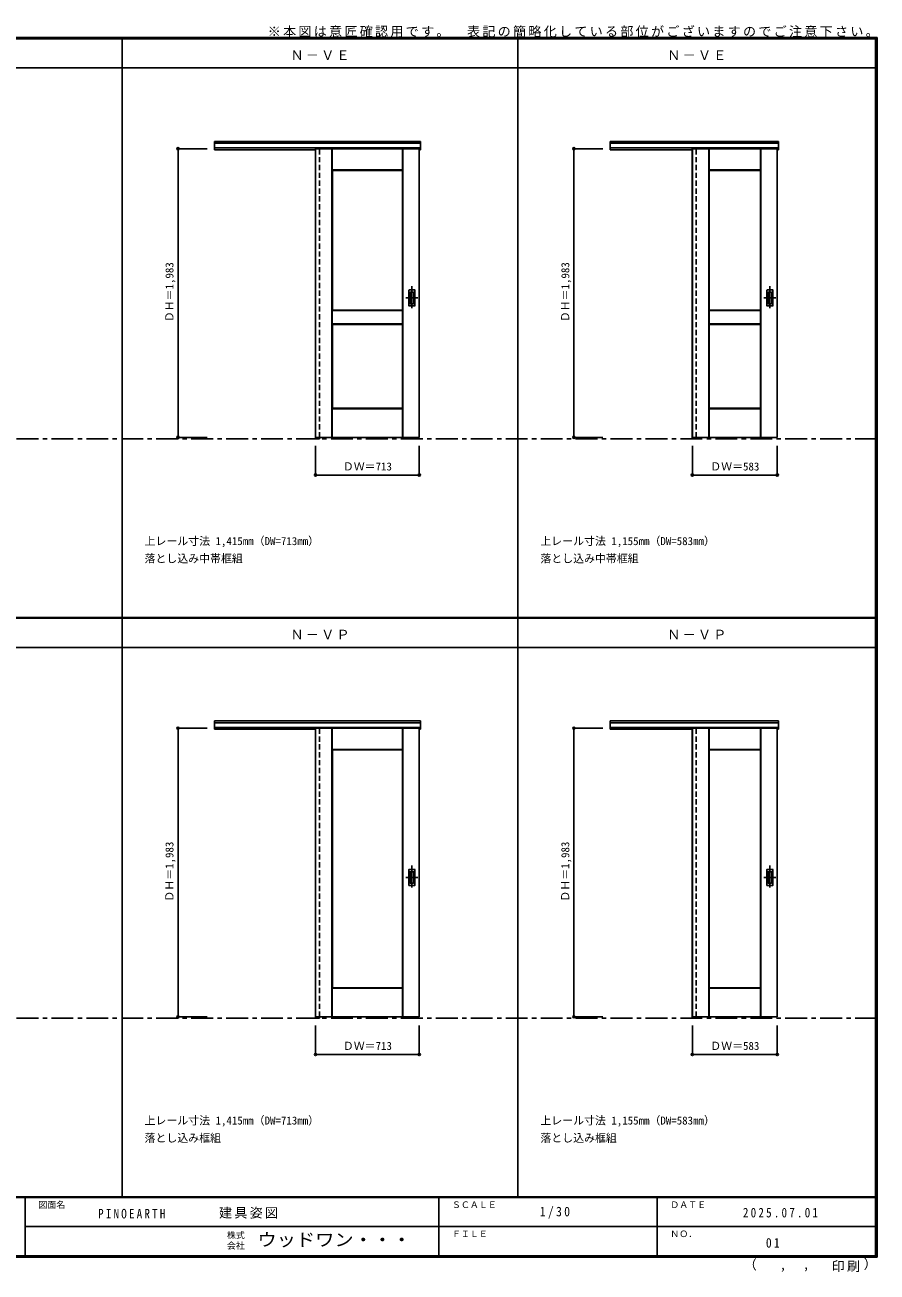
# Model space of a CAD drawing. Units: millimetres, scale not verified. Extents: x -6000 to 5700, y -4307 to 4260.
# Drawn here: x -152 to 5700, y -4307 to 4260 of the extents above; entities that cross this region are included whole.
import ezdxf
from ezdxf.enums import TextEntityAlignment as Align

# ---------------------------------------------------------------- set-up
doc = ezdxf.new("R2010")
doc.units = ezdxf.units.MM
doc.header["$LTSCALE"] = 30
doc.header["$PDMODE"] = 32
doc.header["$PDSIZE"] = 15
doc.linetypes.add('CHAIN1', pattern=[8, 5, -1, 1, -1])
doc.linetypes.add('DASHED1', pattern=[1.8, 1.2, -0.6])
for name, color, linetype in [('0-1_通り芯', 4, 'CHAIN1'), ('0-2_扉', 3, 'Continuous'), ('0-3_仕上げ', 7, 'Continuous'), ('0-4_枠', 3, 'Continuous'), ('0-6_引手', 3, 'Continuous'), ('0-A_文字', 7, 'Continuous'), ('0-B_寸法', 4, 'Continuous'), ('F-1_枠', 6, 'Continuous'), ('F-A_文字', 7, 'Continuous')]:
    doc.layers.add(name, color=color, linetype=linetype)
doc.styles.add('ＭＳ ゴシック', font='')
doc.styles.get('ＭＳ ゴシック').set_extended_font_data('MS Gothic')

msp = doc.modelspace()

# ---------------------------------------------------------------- linework, layer by layer
at = {"layer": '0-1_通り芯'}
for p, q in [((2505.25, 2465.5), (2505.25, 2303.5)), ((4963.75, 2465.5), (4963.75, 2303.5)), ((2546.25, 2384.5), (2464.25, 2384.5)), ((5004.75, 2384.5), (4922.75, 2384.5)), ((2505.25, -1515), (2505.25, -1677)), ((4963.75, -1515), (4963.75, -1677)), ((2546.25, -1596), (2464.25, -1596)), ((5004.75, -1596), (4922.75, -1596))]:
    msp.add_line(p, q, dxfattribs=at)
at = {"layer": '0-1_通り芯', "color": 7}
for p, q in [((-5490, 1418), (5690, 1418)), ((-5490, -2562.5), (5690, -2562.5))]:
    msp.add_line(p, q, dxfattribs=at)
at = {"layer": '0-2_扉', "color": 4, "linetype": 'DASHED1'}
for p, q in [((1843.25, 3410), (1843.25, 3406)), ((4431.75, 3410), (4431.75, 3406)), ((1843.25, -570.5), (1843.25, -574.5)), ((4431.75, -570.5), (4431.75, -574.5))]:
    msp.add_line(p, q, dxfattribs=at)
at = {"layer": '0-2_扉'}
for p, q in [((1843.25, 3410), (1843.25, 1427)), ((1843.25, 3410), (2556.25, 3410)), ((2556.25, 1427), (2556.25, 3410)), ((4431.75, 3410), (4431.75, 1427)), ((4431.75, 3410), (5014.75, 3410)), ((5014.75, 1427), (5014.75, 3410)), ((1843.25, 1427), (2556.25, 1427)), ((4431.75, 1427), (5014.75, 1427)), ((1843.25, -570.5), (1843.25, -2553.5)), ((1843.25, -570.5), (2556.25, -570.5)), ((2556.25, -2553.5), (2556.25, -570.5)), ((4431.75, -570.5), (4431.75, -2553.5)), ((4431.75, -570.5), (5014.75, -570.5)), ((5014.75, -2553.5), (5014.75, -570.5)), ((1843.25, -2553.5), (2556.25, -2553.5)), ((4431.75, -2553.5), (5014.75, -2553.5))]:
    msp.add_line(p, q, dxfattribs=at)
at = {"layer": '0-3_仕上げ'}
for p, q in [((1955.25, 1427), (1955.25, 3410)), ((1956.75, 3262.5), (1956.75, 3410)), ((1958.25, 3264), (1958.25, 3410)), ((2441.25, 3264), (2441.25, 3410)), ((2442.75, 3262.5), (2442.75, 3410)), ((2444.25, 1427), (2444.25, 3410)), ((4543.75, 1427), (4543.75, 3410)), ((4545.25, 3262.5), (4545.25, 3410)), ((4546.75, 3264), (4546.75, 3410)), ((4899.75, 3264), (4899.75, 3410)), ((4901.25, 3262.5), (4901.25, 3410)), ((4902.75, 1427), (4902.75, 3410)), ((1958.25, 3264), (1956.75, 3262.5)), ((1959.25, 3260), (1956.75, 3262.5)), ((2441.25, 3264), (1958.25, 3264)), ((4546.75, 3264), (4545.25, 3262.5)), ((4547.75, 3260), (4545.25, 3262.5)), ((4899.75, 3264), (4546.75, 3264)), ((1956.75, 2204.5), (1956.75, 2299.5)), ((1958.25, 2206), (1958.25, 2298)), ((2441.25, 2298), (1958.25, 2298)), ((2440.25, 2302), (2442.75, 2299.5)), ((2441.25, 2298), (2442.75, 2299.5)), ((2441.25, 2206), (2441.25, 2298)), ((2442.75, 2204.5), (2442.75, 2299.5)), ((4545.25, 2204.5), (4545.25, 2299.5)), ((4546.75, 2206), (4546.75, 2298)), ((4899.75, 2298), (4546.75, 2298)), ((4898.75, 2302), (4901.25, 2299.5)), ((4899.75, 2298), (4901.25, 2299.5)), ((4899.75, 2206), (4899.75, 2298)), ((4901.25, 2204.5), (4901.25, 2299.5)), ((1958.25, 2206), (1956.75, 2204.5)), ((1959.25, 2202), (1956.75, 2204.5)), ((1958.25, 2206), (2441.25, 2206)), ((4546.75, 2206), (4545.25, 2204.5)), ((4547.75, 2202), (4545.25, 2204.5)), ((4546.75, 2206), (4899.75, 2206)), ((1956.75, 1427), (1956.75, 1624.5)), ((1958.25, 1427), (1958.25, 1623)), ((2441.25, 1623), (1958.25, 1623)), ((2440.25, 1627), (2442.75, 1624.5)), ((2441.25, 1623), (2442.75, 1624.5)), ((2441.25, 1427), (2441.25, 1623)), ((2442.75, 1427), (2442.75, 1624.5)), ((4545.25, 1427), (4545.25, 1624.5)), ((4546.75, 1427), (4546.75, 1623)), ((4899.75, 1623), (4546.75, 1623)), ((4898.75, 1627), (4901.25, 1624.5)), ((4899.75, 1623), (4901.25, 1624.5)), ((4899.75, 1427), (4899.75, 1623)), ((4901.25, 1427), (4901.25, 1624.5)), ((1955.25, -2553.5), (1955.25, -570.5)), ((1956.75, -718), (1956.75, -570.5)), ((1958.25, -716.5), (1958.25, -570.5)), ((2441.25, -716.5), (2441.25, -570.5)), ((2442.75, -718), (2442.75, -570.5)), ((2444.25, -2553.5), (2444.25, -570.5)), ((4543.75, -2553.5), (4543.75, -570.5)), ((4545.25, -718), (4545.25, -570.5)), ((4546.75, -716.5), (4546.75, -570.5)), ((4899.75, -716.5), (4899.75, -570.5)), ((4901.25, -718), (4901.25, -570.5)), ((4902.75, -2553.5), (4902.75, -570.5)), ((1958.25, -716.5), (1956.75, -718)), ((1959.25, -720.5), (1956.75, -718)), ((2441.25, -716.5), (1958.25, -716.5)), ((4546.75, -716.5), (4545.25, -718)), ((4547.75, -720.5), (4545.25, -718)), ((4899.75, -716.5), (4546.75, -716.5)), ((1958.25, -2357.5), (1956.75, -2356)), ((1958.25, -2553.5), (1958.25, -2357.5)), ((1958.25, -2357.5), (2441.25, -2357.5)), ((2440.25, -2353.5), (2442.75, -2356)), ((2441.25, -2357.5), (2442.75, -2356)), ((2441.25, -2553.5), (2441.25, -2357.5)), ((2442.75, -2553.5), (2442.75, -2356)), ((4546.75, -2357.5), (4545.25, -2356)), ((4546.75, -2553.5), (4546.75, -2357.5)), ((4546.75, -2357.5), (4899.75, -2357.5)), ((4898.75, -2353.5), (4901.25, -2356)), ((4899.75, -2357.5), (4901.25, -2356)), ((4899.75, -2553.5), (4899.75, -2357.5)), ((4901.25, -2553.5), (4901.25, -2356))]:
    msp.add_line(p, q, dxfattribs=at)
at = {"layer": '0-3_仕上げ', "color": 3}
for p, q in [((1959.25, 2302), (1959.25, 3260)), ((2440.25, 3260), (1959.25, 3260)), ((2440.25, 2302), (2440.25, 3260)), ((4547.75, 2302), (4547.75, 3260)), ((4898.75, 3260), (4547.75, 3260)), ((4898.75, 2302), (4898.75, 3260)), ((2440.25, 2302), (1959.25, 2302)), ((4898.75, 2302), (4547.75, 2302)), ((1959.25, 2202), (1959.25, 1627)), ((1959.25, 2202), (2440.25, 2202)), ((2440.25, 2202), (2440.25, 1627)), ((4547.75, 2202), (4547.75, 1627)), ((4547.75, 2202), (4898.75, 2202)), ((4898.75, 2202), (4898.75, 1627)), ((2440.25, 1627), (1959.25, 1627)), ((4898.75, 1627), (4547.75, 1627)), ((1959.25, -2353.5), (1959.25, -720.5)), ((1959.25, -720.5), (2440.25, -720.5)), ((2440.25, -2353.5), (2440.25, -720.5)), ((4547.75, -2353.5), (4547.75, -720.5)), ((4547.75, -720.5), (4898.75, -720.5)), ((4898.75, -2353.5), (4898.75, -720.5)), ((1959.25, -2353.5), (2440.25, -2353.5)), ((4547.75, -2353.5), (4898.75, -2353.5))]:
    msp.add_line(p, q, dxfattribs=at)
at = {"layer": '0-3_仕上げ'}
for points in [[(2441.25, 3264), (2442.75, 3262.5), (2440.25, 3260)], [(4899.75, 3264), (4901.25, 3262.5), (4898.75, 3260)], [(1958.25, 2298), (1956.75, 2299.5), (1959.25, 2302)], [(4546.75, 2298), (4545.25, 2299.5), (4547.75, 2302)], [(2441.25, 2206), (2442.75, 2204.5), (2440.25, 2202)], [(4899.75, 2206), (4901.25, 2204.5), (4898.75, 2202)], [(1958.25, 1623), (1956.75, 1624.5), (1959.25, 1627)], [(4546.75, 1623), (4545.25, 1624.5), (4547.75, 1627)], [(2441.25, -716.5), (2442.75, -718), (2440.25, -720.5)], [(4899.75, -716.5), (4901.25, -718), (4898.75, -720.5)], [(1956.75, -2553.5), (1956.75, -2356), (1959.25, -2353.5)], [(4545.25, -2553.5), (4545.25, -2356), (4547.75, -2353.5)]]:
    msp.add_lwpolyline(points, dxfattribs=at)
at = {"layer": '0-4_枠'}
for p, q in [((1149.25, 3460), (2564.25, 3460)), ((1149.25, 3403), (1149.25, 3460)), ((1149.25, 3447), (2564.25, 3447)), ((2564.25, 3403), (2564.25, 3460)), ((3867.75, 3460), (5022.75, 3460)), ((3867.75, 3403), (3867.75, 3460)), ((3867.75, 3447), (5022.75, 3447)), ((5022.75, 3403), (5022.75, 3460)), ((1149.25, 3415), (2564.25, 3415)), ((1149.25, 3403), (1843.25, 3403)), ((1842.25, 3415), (1842.25, 1418)), ((1870.25, 3410), (1870.25, 3415)), ((2556.25, 3403), (2564.25, 3403)), ((3867.75, 3415), (5022.75, 3415)), ((3867.75, 3403), (4431.75, 3403)), ((4430.75, 3415), (4430.75, 1418)), ((4458.75, 3410), (4458.75, 3415)), ((5014.75, 3403), (5022.75, 3403)), ((1842.25, 1418), (1870.25, 1418)), ((1870.25, 1427), (1870.25, 1418)), ((4430.75, 1418), (4458.75, 1418)), ((4458.75, 1427), (4458.75, 1418)), ((1149.25, -520.5), (2564.25, -520.5)), ((1149.25, -577.5), (1149.25, -520.5)), ((1149.25, -533.5), (2564.25, -533.5)), ((1149.25, -565.5), (2564.25, -565.5)), ((1149.25, -577.5), (1843.25, -577.5)), ((1842.25, -565.5), (1842.25, -2562.5)), ((1870.25, -570.5), (1870.25, -565.5)), ((2556.25, -577.5), (2564.25, -577.5)), ((2564.25, -577.5), (2564.25, -520.5)), ((3867.75, -520.5), (5022.75, -520.5)), ((3867.75, -577.5), (3867.75, -520.5)), ((3867.75, -533.5), (5022.75, -533.5)), ((3867.75, -565.5), (5022.75, -565.5)), ((3867.75, -577.5), (4431.75, -577.5)), ((4430.75, -565.5), (4430.75, -2562.5)), ((4458.75, -570.5), (4458.75, -565.5)), ((5014.75, -577.5), (5022.75, -577.5)), ((5022.75, -577.5), (5022.75, -520.5)), ((1842.25, -2562.5), (1870.25, -2562.5)), ((1870.25, -2553.5), (1870.25, -2562.5)), ((4430.75, -2562.5), (4458.75, -2562.5)), ((4458.75, -2553.5), (4458.75, -2562.5))]:
    msp.add_line(p, q, dxfattribs=at)
at = {"layer": '0-4_枠', "color": 4, "linetype": 'DASHED1'}
for p, q in [((1870.25, 1427), (1870.25, 3410)), ((4458.75, 1427), (4458.75, 3410)), ((1870.25, -2553.5), (1870.25, -570.5)), ((4458.75, -2553.5), (4458.75, -570.5))]:
    msp.add_line(p, q, dxfattribs=at)
at = {"layer": '0-6_引手'}
for p, q in [((2484.25, 2438), (2484.25, 2331)), ((2485.75, 2439.5), (2524.75, 2439.5)), ((2526.25, 2331), (2526.25, 2438)), ((4942.75, 2438), (4942.75, 2331)), ((4944.25, 2439.5), (4983.25, 2439.5)), ((4984.75, 2331), (4984.75, 2438)), ((2485.75, 2329.5), (2524.75, 2329.5)), ((4944.25, 2329.5), (4983.25, 2329.5)), ((2485.75, -1541), (2524.75, -1541)), ((4944.25, -1541), (4983.25, -1541)), ((2484.25, -1542.5), (2484.25, -1649.5)), ((2526.25, -1649.5), (2526.25, -1542.5)), ((4942.75, -1542.5), (4942.75, -1649.5)), ((4984.75, -1649.5), (4984.75, -1542.5)), ((2485.75, -1651), (2524.75, -1651)), ((4944.25, -1651), (4983.25, -1651))]:
    msp.add_line(p, q, dxfattribs=at)
at = {"layer": '0-6_引手', "color": 7}
for p, q in [((2492.75, 2422), (2492.75, 2347)), ((2494.25, 2423.5), (2516.25, 2423.5)), ((2517.75, 2347), (2517.75, 2422)), ((4951.25, 2422), (4951.25, 2347)), ((4952.75, 2423.5), (4974.75, 2423.5)), ((4976.25, 2347), (4976.25, 2422)), ((2494.25, 2345.5), (2516.25, 2345.5)), ((4952.75, 2345.5), (4974.75, 2345.5)), ((2492.75, -1558.5), (2492.75, -1633.5)), ((2494.25, -1557), (2516.25, -1557)), ((2517.75, -1633.5), (2517.75, -1558.5)), ((4951.25, -1558.5), (4951.25, -1633.5)), ((4952.75, -1557), (4974.75, -1557)), ((4976.25, -1633.5), (4976.25, -1558.5)), ((2494.25, -1635), (2516.25, -1635)), ((4952.75, -1635), (4974.75, -1635))]:
    msp.add_line(p, q, dxfattribs=at)
at = {"layer": '0-6_引手'}
for centre, start, end in [((2485.75, 2438), 90, 180), ((2524.75, 2438), 0, 90), ((4944.25, 2438), 90, 180), ((4983.25, 2438), 0, 90), ((2485.75, 2331), 180, 270), ((2524.75, 2331), 270, 0), ((4944.25, 2331), 180, 270), ((4983.25, 2331), 270, 0), ((2485.75, -1542.5), 90, 180), ((2524.75, -1542.5), 0, 90), ((4944.25, -1542.5), 90, 180), ((4983.25, -1542.5), 0, 90), ((2485.75, -1649.5), 180, 270), ((2524.75, -1649.5), 270, 0), ((4944.25, -1649.5), 180, 270), ((4983.25, -1649.5), 270, 0)]:
    msp.add_arc(centre, 1.5, start, end, dxfattribs=at)
at = {"layer": '0-6_引手', "color": 7}
for centre, start, end in [((2494.25, 2422), 90, 180), ((2516.25, 2422), 0, 90), ((4952.75, 2422), 90, 180), ((4974.75, 2422), 0, 90), ((2494.25, 2347), 180, 270), ((2516.25, 2347), 270, 0), ((4952.75, 2347), 180, 270), ((4974.75, 2347), 270, 0), ((2494.25, -1558.5), 90, 180), ((2516.25, -1558.5), 0, 90), ((4952.75, -1558.5), 90, 180), ((4974.75, -1558.5), 0, 90), ((2494.25, -1633.5), 180, 270), ((2516.25, -1633.5), 270, 0), ((4952.75, -1633.5), 180, 270), ((4974.75, -1633.5), 270, 0)]:
    msp.add_arc(centre, 1.5, start, end, dxfattribs=at)
at = {"layer": '0-B_寸法'}
for p, q in [((899.25, 3410), (899.25, 1427)), ((899.25, 3410), (1099.25, 3410)), ((3617.75, 3410), (3617.75, 1427)), ((3617.75, 3410), (3817.75, 3410)), ((899.25, 1427), (1099.25, 1427)), ((3617.75, 1427), (3817.75, 1427)), ((1843.25, 1168), (1843.25, 1368)), ((2556.25, 1168), (2556.25, 1368)), ((4431.75, 1168), (4431.75, 1368)), ((5014.75, 1168), (5014.75, 1368)), ((2556.25, 1168), (1843.25, 1168)), ((5014.75, 1168), (4431.75, 1168)), ((899.25, -570.5), (899.25, -2553.5)), ((899.25, -570.5), (1099.25, -570.5)), ((3617.75, -570.5), (3617.75, -2553.5)), ((3617.75, -570.5), (3817.75, -570.5)), ((899.25, -2553.5), (1099.25, -2553.5)), ((3617.75, -2553.5), (3817.75, -2553.5)), ((1843.25, -2812.5), (1843.25, -2612.5)), ((2556.25, -2812.5), (2556.25, -2612.5)), ((4431.75, -2812.5), (4431.75, -2612.5)), ((5014.75, -2812.5), (5014.75, -2612.5)), ((2556.25, -2812.5), (1843.25, -2812.5)), ((5014.75, -2812.5), (4431.75, -2812.5))]:
    msp.add_line(p, q, dxfattribs=at)
at = {"layer": '0-B_寸法', "color": 7}
for p in [(899.25, 3410), (3617.75, 3410), (899.25, 1427), (3617.75, 1427), (1843.25, 1168), (2556.25, 1168), (4431.75, 1168), (5014.75, 1168), (899.25, -570.5), (3617.75, -570.5), (899.25, -2553.5), (3617.75, -2553.5), (1843.25, -2812.5), (2556.25, -2812.5), (4431.75, -2812.5), (5014.75, -2812.5)]:
    msp.add_point(p, dxfattribs=at)
at = {"layer": 'F-1_枠'}
for p, q in [((-6000, 4175), (5700, 4175)), ((-6000, 4170), (5700, 4170)), ((-6000, 4165), (5700, 4165)), ((515, -3790), (515, 4175)), ((3233.5, -3790), (3233.5, 4175)), ((5690, 4175), (5690, -4205)), ((5695, 4175), (5695, -4205)), ((5700, 4175), (5700, -4205)), ((-6000, 3965), (5700, 3965)), ((-6000, 190.5), (5700, 190.5)), ((-6000, 187.5), (5700, 187.5)), ((-6000, 184.5), (5700, 184.5)), ((-6000, -15.5), (5700, -15.5)), ((5700, -3790), (-6000, -3790)), ((5700, -3795), (-6000, -3795)), ((-150, -3795), (-150, -4195)), ((2690, -3795), (2690, -4195)), ((4190, -3795), (4190, -4195)), ((-150, -3995), (5690, -3995.01)), ((5700, -4195), (-6000, -4195)), ((5700, -4200), (-6000, -4200)), ((5700, -4205), (-6000, -4205))]:
    msp.add_line(p, q, dxfattribs=at)

# ---------------------------------------------------------------- texts
at = {"layer": '0-A_文字', "style": 'ＭＳ ゴシック'}
for s, p in [('上レール寸法 1,415mm（DW=713mm）', (669.25, 670.5)), ('上レール寸法 1,155mm（DW=583mm）', (3387.75, 670.5)), ('落とし込み中帯框組', (669.25, 550.5)), ('落とし込み中帯框組', (3387.75, 550.5)), ('上レール寸法 1,415mm（DW=713mm）', (669.25, -3310)), ('上レール寸法 1,155mm（DW=583mm）', (3387.75, -3310)), ('落とし込み框組', (669.25, -3430)), ('落とし込み框組', (3387.75, -3430))]:
    msp.add_text(s, height=54.99, dxfattribs=at).set_placement(p, align=Align.BOTTOM_LEFT)
at = {"layer": '0-A_文字', "char_height": 65.98, "attachment_point": 7, "style": 'ＭＳ ゴシック'}
for s, insert in [('\\T1.17;※本図は意匠確認用です。\u3000表記の簡略化している部位がございますのでご注意下さい。', (1515, 4175)), ('\\T1.17;Ｎ－ＶＥ', (1671.75, 4020)), ('\\T1.17;Ｎ－ＶＥ', (4259.25, 4020)), ('\\T1.17;Ｎ－ＶＰ', (1671.75, 39.5)), ('\\T1.17;Ｎ－ＶＰ', (4259.25, 39.5))]:
    msp.add_mtext(s, dxfattribs=dict(at, insert=insert))
at = {"layer": '0-B_寸法', "color": 7, "style": 'ＭＳ ゴシック'}
for p in [(884.25, 2218.25), (3602.75, 2218.25), (884.25, -1762.25), (3602.75, -1762.25)]:
    msp.add_text('ＤＨ＝1,983', height=54.99, rotation=90, dxfattribs=at).set_placement(p, align=Align.BOTTOM_LEFT)
for s, p in [('ＤＷ＝713', (2031, 1183)), ('ＤＷ＝583', (4554.5, 1183)), ('ＤＷ＝713', (2031, -2797.5)), ('ＤＷ＝583', (4554.5, -2797.5))]:
    msp.add_text(s, height=54.99, dxfattribs=at).set_placement(p, align=Align.BOTTOM_LEFT)
at = {"layer": 'F-A_文字', "style": 'ＭＳ ゴシック'}
for s, height, p in [('図面名', 43.99, (-60, -3880)), ('ＳＣＡＬＥ', 43.99, (2780, -3880)), ('ＤＡＴＥ', 43.99, (4280, -3880)), ('株式', 43.99, (1235, -4089)), ('ＦＩＬＥ', 43.99, (2780, -4080)), ('ＮＯ．', 43.99, (4280, -4080)), ('会社', 43.99, (1235, -4161)), ('（', 65.98, (4784.03, -4308.31)), (',', 65.98, (5031.28, -4308.31)), (',', 65.98, (5190.2, -4305.53)), ('）', 65.98, (5608.4, -4304.13))]:
    msp.add_text(s, height=height, dxfattribs=at).set_placement(p, align=Align.BOTTOM_LEFT)
at = {"layer": 'F-A_文字', "style": 'ＭＳ ゴシック', "width": 1.1}
msp.add_text('ウッドワン・・・', height=87.98, dxfattribs=at).set_placement((1445, -4155), align=Align.BOTTOM_LEFT)
at = {"layer": 'F-A_文字', "char_height": 65.98, "attachment_point": 7, "style": 'ＭＳ ゴシック'}
for s, insert in [('\\T1.38;\\W0.9;1/30', (3383.75, -3940)), ('\\T1.39;\\W0.85;PINOEARTH', (350, -3940)), ('\\T1.17;建具姿図', (1180.42, -3940)), ('\\T1.39;\\W0.85;2025.07.01', (4778.75, -3932.5)), ('\\T1.36;\\W0.9;01', (4936.25, -4140)), ('\\T1.17;印刷', (5388.15, -4306.92))]:
    msp.add_mtext(s, dxfattribs=dict(at, insert=insert))

doc.saveas('drawing.dxf')
